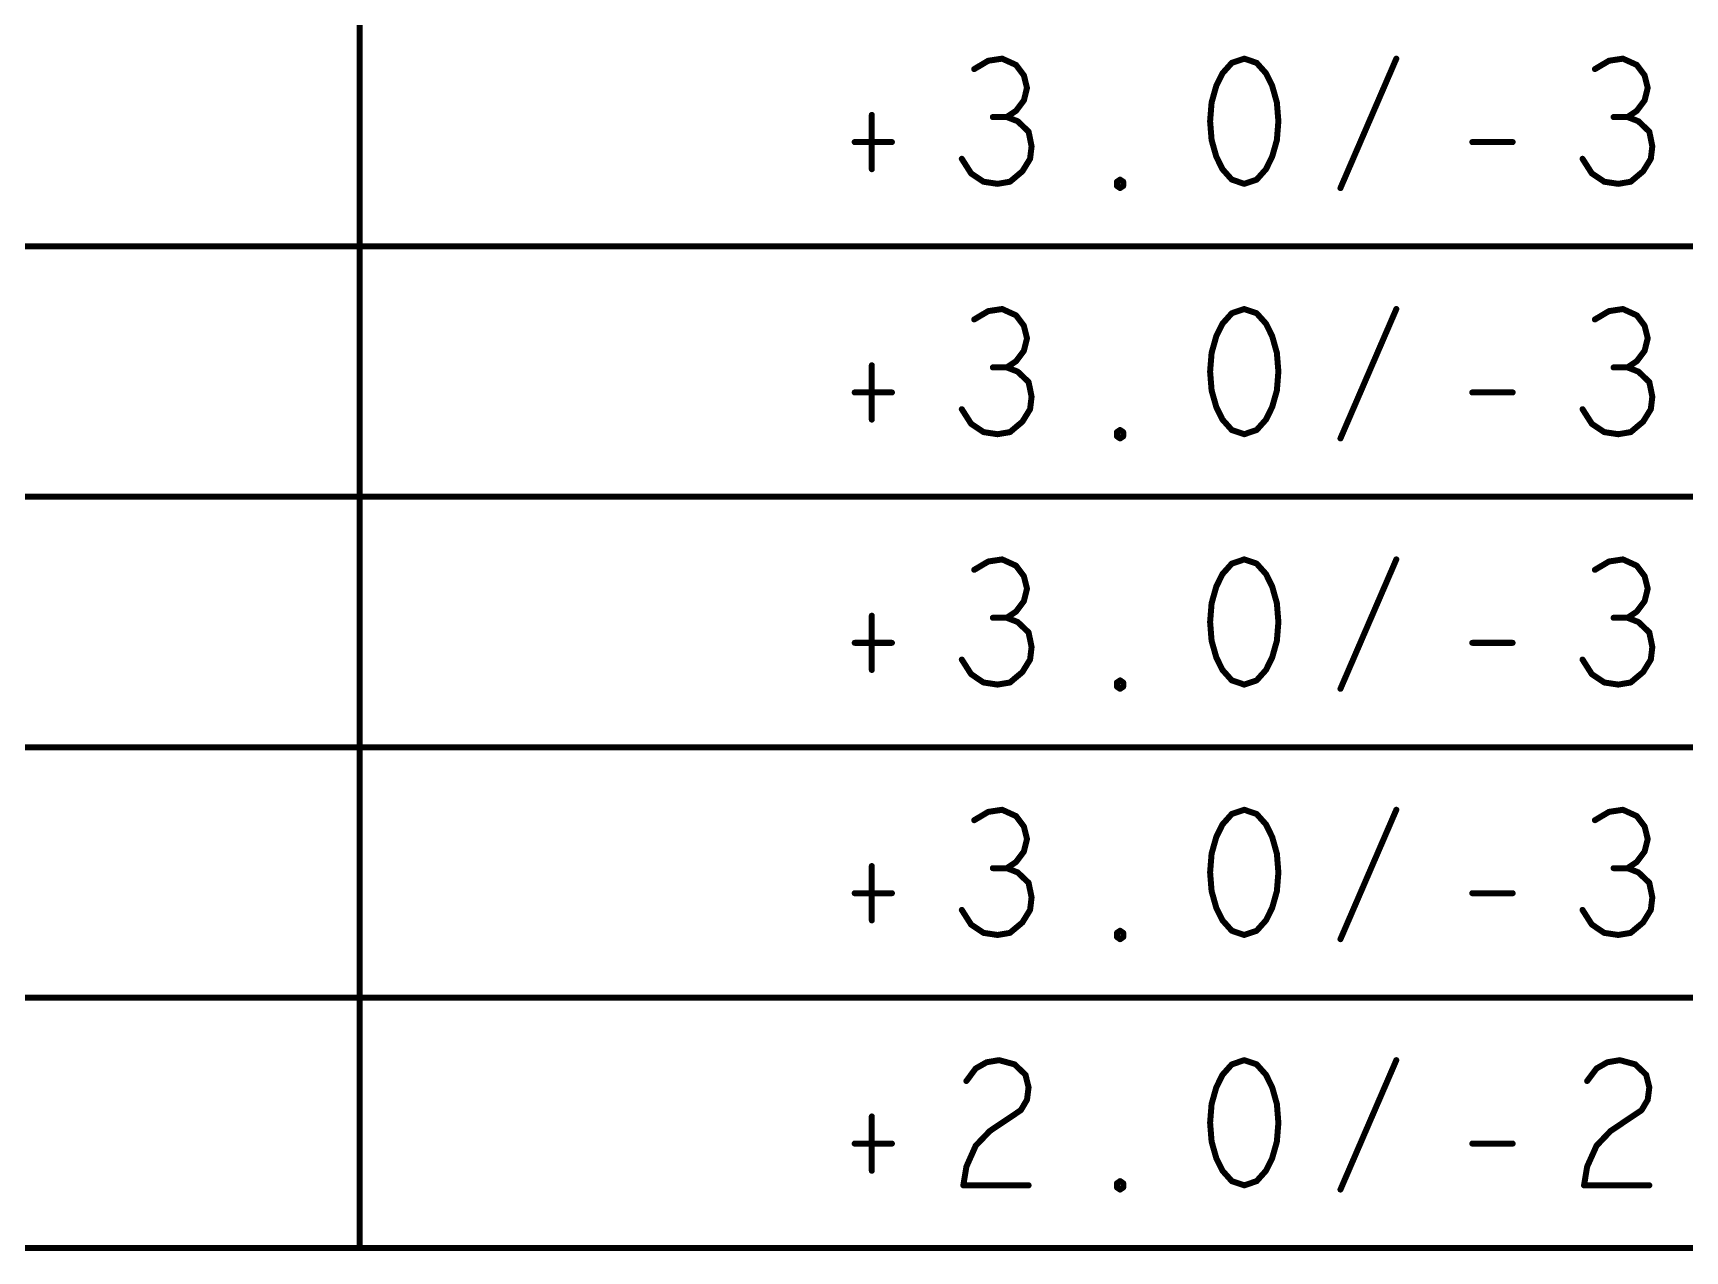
# Model space of a CAD drawing. Extents: x -18 to 16.1, y -6.6 to 15.5.
# Drawn here: x 10.277 to 11.927, y 3.317 to 4.533 of the extents above; entities that cross this region are included whole.
import ezdxf

# ---------------------------------------------------------------- set-up
doc = ezdxf.new("R2010")
doc.units = 0
doc.layers.get('0').update_dxf_attribs({"linetype": 'CONTINUOUS'})
doc.layers.add('FAB', color=13, linetype='CONTINUOUS')

# ---------------------------------------------------------------- blocks, each defined once
blk = doc.blocks.new('ROUND_1')
at = {"const_width": 0.003}
blk.add_lwpolyline([(-0.0015, 0, 1), (0.0015, 0, 1)], format="xyb", close=True, dxfattribs=at)

msp = doc.modelspace()

# ---------------------------------------------------------------- linework, layer by layer
at = {"layer": 'FAB', "const_width": 0.006}
for points in [[(10.603, 5.07), (10.603, 3.32)], [(11.2308, 4.5054), (11.2168, 4.4971)], [(11.2447, 4.5075), (11.2308, 4.5054)], [(11.2586, 4.5012), (11.2447, 4.5075)], [(11.4741, 4.5033), (11.4648, 4.4929)], [(11.4865, 4.5075), (11.4741, 4.5033)], [(11.4989, 4.5033), (11.4865, 4.5075)], [(11.5082, 4.4929), (11.4989, 4.5033)], [(11.5826, 4.3783), (11.6384, 4.5075)], [(11.8508, 4.5054), (11.8368, 4.4971)], [(11.8647, 4.5075), (11.8508, 4.5054)], [(11.8786, 4.5012), (11.8647, 4.5075)], [(11.2664, 4.4908), (11.2586, 4.5012)], [(11.2695, 4.4783), (11.2664, 4.4908)], [(11.4648, 4.4929), (11.4586, 4.4804)], [(11.5144, 4.4804), (11.5082, 4.4929)], [(11.8864, 4.4908), (11.8786, 4.5012)], [(11.8895, 4.4783), (11.8864, 4.4908)], [(11.2664, 4.4658), (11.2695, 4.4783)], [(11.4586, 4.4804), (11.4539, 4.4637)], [(11.5191, 4.4637), (11.5144, 4.4804)], [(11.8864, 4.4658), (11.8895, 4.4783)], [(11.2493, 4.4492), (11.2586, 4.4554)], [(11.2586, 4.4554), (11.2664, 4.4658)], [(11.4539, 4.4637), (11.4524, 4.445)], [(11.5206, 4.445), (11.5191, 4.4637)], [(11.8693, 4.4492), (11.8786, 4.4554)], [(11.8786, 4.4554), (11.8864, 4.4658)], [(11.1145, 4.4513), (11.1145, 4.3971)], [(11.2493, 4.4492), (11.2354, 4.4492)], [(11.2602, 4.445), (11.2493, 4.4492)], [(11.2711, 4.4346), (11.2602, 4.445)], [(11.4524, 4.445), (11.4539, 4.4262)], [(11.5191, 4.4262), (11.5206, 4.445)], [(11.8693, 4.4492), (11.8554, 4.4492)], [(11.8802, 4.445), (11.8693, 4.4492)], [(11.8911, 4.4346), (11.8802, 4.445)], [(11.0974, 4.4242), (11.1346, 4.4242)], [(11.2741, 4.42), (11.2711, 4.4346)], [(11.2726, 4.4075), (11.2741, 4.42)], [(11.4539, 4.4262), (11.4586, 4.4096)], [(11.5144, 4.4096), (11.5191, 4.4262)], [(11.7143, 4.4242), (11.7546, 4.4242)], [(11.8941, 4.42), (11.8911, 4.4346)], [(11.8926, 4.4075), (11.8941, 4.42)], [(11.2044, 4.4075), (11.2137, 4.3929)], [(11.2649, 4.395), (11.2726, 4.4075)], [(11.4586, 4.4096), (11.4648, 4.3971)], [(11.5082, 4.3971), (11.5144, 4.4096)], [(11.8244, 4.4075), (11.8337, 4.3929)], [(11.8849, 4.395), (11.8926, 4.4075)], [(11.2137, 4.3929), (11.2261, 4.3846)], [(11.2525, 4.3846), (11.2649, 4.395)], [(11.3594, 4.3846), (11.3625, 4.3867)], [(11.3625, 4.3867), (11.3656, 4.3846)], [(11.4648, 4.3971), (11.4741, 4.3867)], [(11.4741, 4.3867), (11.4865, 4.3825)], [(11.4865, 4.3825), (11.4989, 4.3867)], [(11.4989, 4.3867), (11.5082, 4.3971)], [(11.8337, 4.3929), (11.8461, 4.3846)], [(11.8725, 4.3846), (11.8849, 4.395)], [(11.2261, 4.3846), (11.2401, 4.3825)], [(11.2401, 4.3825), (11.2525, 4.3846)], [(11.3594, 4.3804), (11.3594, 4.3846)], [(11.3625, 4.3783), (11.3594, 4.3804)], [(11.3656, 4.3804), (11.3625, 4.3783)], [(11.3656, 4.3846), (11.3656, 4.3804)], [(11.8461, 4.3846), (11.8601, 4.3825)], [(11.8601, 4.3825), (11.8725, 4.3846)], [(7.689, 4.32), (14.664, 4.32)], [(11.2308, 4.2554), (11.2168, 4.2471)], [(11.2447, 4.2575), (11.2308, 4.2554)], [(11.2586, 4.2512), (11.2447, 4.2575)], [(11.4865, 4.2575), (11.4741, 4.2533)], [(11.4989, 4.2533), (11.4865, 4.2575)], [(11.5826, 4.1283), (11.6384, 4.2575)], [(11.8508, 4.2554), (11.8368, 4.2471)], [(11.8647, 4.2575), (11.8508, 4.2554)], [(11.8786, 4.2512), (11.8647, 4.2575)], [(11.2664, 4.2408), (11.2586, 4.2512)], [(11.2695, 4.2283), (11.2664, 4.2408)], [(11.4648, 4.2429), (11.4586, 4.2304)], [(11.4741, 4.2533), (11.4648, 4.2429)], [(11.5082, 4.2429), (11.4989, 4.2533)], [(11.5144, 4.2304), (11.5082, 4.2429)], [(11.8864, 4.2408), (11.8786, 4.2512)], [(11.8895, 4.2283), (11.8864, 4.2408)], [(11.2664, 4.2158), (11.2695, 4.2283)], [(11.4586, 4.2304), (11.4539, 4.2137)], [(11.5191, 4.2137), (11.5144, 4.2304)], [(11.8864, 4.2158), (11.8895, 4.2283)], [(11.2493, 4.1992), (11.2586, 4.2054)], [(11.2586, 4.2054), (11.2664, 4.2158)], [(11.4539, 4.2137), (11.4524, 4.195)], [(11.5206, 4.195), (11.5191, 4.2137)], [(11.8693, 4.1992), (11.8786, 4.2054)], [(11.8786, 4.2054), (11.8864, 4.2158)], [(11.1145, 4.2013), (11.1145, 4.1471)], [(11.2493, 4.1992), (11.2354, 4.1992)], [(11.2602, 4.195), (11.2493, 4.1992)], [(11.2711, 4.1846), (11.2602, 4.195)], [(11.4524, 4.195), (11.4539, 4.1762)], [(11.5191, 4.1762), (11.5206, 4.195)], [(11.8693, 4.1992), (11.8554, 4.1992)], [(11.8802, 4.195), (11.8693, 4.1992)], [(11.8911, 4.1846), (11.8802, 4.195)], [(11.0974, 4.1742), (11.1346, 4.1742)], [(11.2741, 4.17), (11.2711, 4.1846)], [(11.4539, 4.1762), (11.4586, 4.1596)], [(11.5144, 4.1596), (11.5191, 4.1762)], [(11.7143, 4.1742), (11.7546, 4.1742)], [(11.8941, 4.17), (11.8911, 4.1846)], [(11.2044, 4.1575), (11.2137, 4.1429)], [(11.2649, 4.145), (11.2726, 4.1575)], [(11.2726, 4.1575), (11.2741, 4.17)], [(11.4586, 4.1596), (11.4648, 4.1471)], [(11.5082, 4.1471), (11.5144, 4.1596)], [(11.8244, 4.1575), (11.8337, 4.1429)], [(11.8849, 4.145), (11.8926, 4.1575)], [(11.8926, 4.1575), (11.8941, 4.17)], [(11.2137, 4.1429), (11.2261, 4.1346)], [(11.2525, 4.1346), (11.2649, 4.145)], [(11.4648, 4.1471), (11.4741, 4.1367)], [(11.4989, 4.1367), (11.5082, 4.1471)], [(11.8337, 4.1429), (11.8461, 4.1346)], [(11.8725, 4.1346), (11.8849, 4.145)], [(11.2261, 4.1346), (11.2401, 4.1325)], [(11.2401, 4.1325), (11.2525, 4.1346)], [(11.3594, 4.1346), (11.3625, 4.1367)], [(11.3594, 4.1304), (11.3594, 4.1346)], [(11.3625, 4.1283), (11.3594, 4.1304)], [(11.3625, 4.1367), (11.3656, 4.1346)], [(11.3656, 4.1304), (11.3625, 4.1283)], [(11.3656, 4.1346), (11.3656, 4.1304)], [(11.4741, 4.1367), (11.4865, 4.1325)], [(11.4865, 4.1325), (11.4989, 4.1367)], [(11.8461, 4.1346), (11.8601, 4.1325)], [(11.8601, 4.1325), (11.8725, 4.1346)], [(7.689, 4.07), (14.664, 4.07)], [(11.2447, 4.0075), (11.2308, 4.0054)], [(11.2586, 4.0012), (11.2447, 4.0075)], [(11.4865, 4.0075), (11.4741, 4.0033)], [(11.4989, 4.0033), (11.4865, 4.0075)], [(11.5826, 3.8783), (11.6384, 4.0075)], [(11.8647, 4.0075), (11.8508, 4.0054)], [(11.8786, 4.0012), (11.8647, 4.0075)], [(11.2308, 4.0054), (11.2168, 3.9971)], [(11.2664, 3.9908), (11.2586, 4.0012)], [(11.2695, 3.9783), (11.2664, 3.9908)], [(11.4648, 3.9929), (11.4586, 3.9804)], [(11.4741, 4.0033), (11.4648, 3.9929)], [(11.5082, 3.9929), (11.4989, 4.0033)], [(11.5144, 3.9804), (11.5082, 3.9929)], [(11.8508, 4.0054), (11.8368, 3.9971)], [(11.8864, 3.9908), (11.8786, 4.0012)], [(11.8895, 3.9783), (11.8864, 3.9908)], [(11.2664, 3.9658), (11.2695, 3.9783)], [(11.4586, 3.9804), (11.4539, 3.9637)], [(11.5191, 3.9637), (11.5144, 3.9804)], [(11.8864, 3.9658), (11.8895, 3.9783)], [(11.2586, 3.9554), (11.2664, 3.9658)], [(11.4539, 3.9637), (11.4524, 3.945)], [(11.5206, 3.945), (11.5191, 3.9637)], [(11.8786, 3.9554), (11.8864, 3.9658)], [(11.1145, 3.9513), (11.1145, 3.8971)], [(11.2493, 3.9492), (11.2354, 3.9492)], [(11.2493, 3.9492), (11.2586, 3.9554)], [(11.2602, 3.945), (11.2493, 3.9492)], [(11.2711, 3.9346), (11.2602, 3.945)], [(11.4524, 3.945), (11.4539, 3.9262)], [(11.5191, 3.9262), (11.5206, 3.945)], [(11.8693, 3.9492), (11.8554, 3.9492)], [(11.8693, 3.9492), (11.8786, 3.9554)], [(11.8802, 3.945), (11.8693, 3.9492)], [(11.8911, 3.9346), (11.8802, 3.945)], [(11.0974, 3.9242), (11.1346, 3.9242)], [(11.2741, 3.92), (11.2711, 3.9346)], [(11.4539, 3.9262), (11.4586, 3.9096)], [(11.5144, 3.9096), (11.5191, 3.9262)], [(11.7143, 3.9242), (11.7546, 3.9242)], [(11.8941, 3.92), (11.8911, 3.9346)], [(11.2044, 3.9075), (11.2137, 3.8929)], [(11.2649, 3.895), (11.2726, 3.9075)], [(11.2726, 3.9075), (11.2741, 3.92)], [(11.4586, 3.9096), (11.4648, 3.8971)], [(11.5082, 3.8971), (11.5144, 3.9096)], [(11.8244, 3.9075), (11.8337, 3.8929)], [(11.8849, 3.895), (11.8926, 3.9075)], [(11.8926, 3.9075), (11.8941, 3.92)], [(11.2137, 3.8929), (11.2261, 3.8846)], [(11.2525, 3.8846), (11.2649, 3.895)], [(11.4648, 3.8971), (11.4741, 3.8867)], [(11.4989, 3.8867), (11.5082, 3.8971)], [(11.8337, 3.8929), (11.8461, 3.8846)], [(11.8725, 3.8846), (11.8849, 3.895)], [(11.2261, 3.8846), (11.2401, 3.8825)], [(11.2401, 3.8825), (11.2525, 3.8846)], [(11.3594, 3.8846), (11.3625, 3.8867)], [(11.3594, 3.8804), (11.3594, 3.8846)], [(11.3625, 3.8783), (11.3594, 3.8804)], [(11.3625, 3.8867), (11.3656, 3.8846)], [(11.3656, 3.8804), (11.3625, 3.8783)], [(11.3656, 3.8846), (11.3656, 3.8804)], [(11.4741, 3.8867), (11.4865, 3.8825)], [(11.4865, 3.8825), (11.4989, 3.8867)], [(11.8461, 3.8846), (11.8601, 3.8825)], [(11.8601, 3.8825), (11.8725, 3.8846)], [(7.689, 3.82), (14.664, 3.82)], [(11.2308, 3.7554), (11.2168, 3.7471)], [(11.2447, 3.7575), (11.2308, 3.7554)], [(11.2586, 3.7512), (11.2447, 3.7575)], [(11.2664, 3.7408), (11.2586, 3.7512)], [(11.4648, 3.7429), (11.4586, 3.7304)], [(11.4741, 3.7533), (11.4648, 3.7429)], [(11.4865, 3.7575), (11.4741, 3.7533)], [(11.4989, 3.7533), (11.4865, 3.7575)], [(11.5082, 3.7429), (11.4989, 3.7533)], [(11.5144, 3.7304), (11.5082, 3.7429)], [(11.5826, 3.6283), (11.6384, 3.7575)], [(11.8508, 3.7554), (11.8368, 3.7471)], [(11.8647, 3.7575), (11.8508, 3.7554)], [(11.8786, 3.7512), (11.8647, 3.7575)], [(11.8864, 3.7408), (11.8786, 3.7512)], [(11.2695, 3.7283), (11.2664, 3.7408)], [(11.2664, 3.7158), (11.2695, 3.7283)], [(11.4586, 3.7304), (11.4539, 3.7137)], [(11.5191, 3.7137), (11.5144, 3.7304)], [(11.8895, 3.7283), (11.8864, 3.7408)], [(11.8864, 3.7158), (11.8895, 3.7283)], [(11.2586, 3.7054), (11.2664, 3.7158)], [(11.4539, 3.7137), (11.4524, 3.695)], [(11.5206, 3.695), (11.5191, 3.7137)], [(11.8786, 3.7054), (11.8864, 3.7158)], [(11.1145, 3.7013), (11.1145, 3.6471)], [(11.2493, 3.6992), (11.2354, 3.6992)], [(11.2493, 3.6992), (11.2586, 3.7054)], [(11.2602, 3.695), (11.2493, 3.6992)], [(11.2711, 3.6846), (11.2602, 3.695)], [(11.4524, 3.695), (11.4539, 3.6762)], [(11.5191, 3.6762), (11.5206, 3.695)], [(11.8693, 3.6992), (11.8554, 3.6992)], [(11.8693, 3.6992), (11.8786, 3.7054)], [(11.8802, 3.695), (11.8693, 3.6992)], [(11.8911, 3.6846), (11.8802, 3.695)], [(11.2741, 3.67), (11.2711, 3.6846)], [(11.8941, 3.67), (11.8911, 3.6846)], [(11.0974, 3.6742), (11.1346, 3.6742)], [(11.2726, 3.6575), (11.2741, 3.67)], [(11.4539, 3.6762), (11.4586, 3.6596)], [(11.5144, 3.6596), (11.5191, 3.6762)], [(11.7143, 3.6742), (11.7546, 3.6742)], [(11.8926, 3.6575), (11.8941, 3.67)], [(11.2044, 3.6575), (11.2137, 3.6429)], [(11.2525, 3.6346), (11.2649, 3.645)], [(11.2649, 3.645), (11.2726, 3.6575)], [(11.4586, 3.6596), (11.4648, 3.6471)], [(11.4648, 3.6471), (11.4741, 3.6367)], [(11.4989, 3.6367), (11.5082, 3.6471)], [(11.5082, 3.6471), (11.5144, 3.6596)], [(11.8244, 3.6575), (11.8337, 3.6429)], [(11.8725, 3.6346), (11.8849, 3.645)], [(11.8849, 3.645), (11.8926, 3.6575)], [(11.2137, 3.6429), (11.2261, 3.6346)], [(11.2261, 3.6346), (11.2401, 3.6325)], [(11.2401, 3.6325), (11.2525, 3.6346)], [(11.3594, 3.6346), (11.3625, 3.6367)], [(11.3594, 3.6304), (11.3594, 3.6346)], [(11.3625, 3.6283), (11.3594, 3.6304)], [(11.3625, 3.6367), (11.3656, 3.6346)], [(11.3656, 3.6304), (11.3625, 3.6283)], [(11.3656, 3.6346), (11.3656, 3.6304)], [(11.4741, 3.6367), (11.4865, 3.6325)], [(11.4865, 3.6325), (11.4989, 3.6367)], [(11.8337, 3.6429), (11.8461, 3.6346)], [(11.8461, 3.6346), (11.8601, 3.6325)], [(11.8601, 3.6325), (11.8725, 3.6346)], [(7.689, 3.57), (14.664, 3.57)], [(11.209, 3.4867), (11.2183, 3.4992)], [(11.2183, 3.4992), (11.2292, 3.5054)], [(11.2292, 3.5054), (11.2416, 3.5075)], [(11.2416, 3.5075), (11.2571, 3.5033)], [(11.2571, 3.5033), (11.268, 3.4929)], [(11.4741, 3.5033), (11.4648, 3.4929)], [(11.4865, 3.5075), (11.4741, 3.5033)], [(11.4989, 3.5033), (11.4865, 3.5075)], [(11.5082, 3.4929), (11.4989, 3.5033)], [(11.5826, 3.3783), (11.6384, 3.5075)], [(11.829, 3.4867), (11.8384, 3.4992)], [(11.8384, 3.4992), (11.8492, 3.5054)], [(11.8492, 3.5054), (11.8616, 3.5075)], [(11.8616, 3.5075), (11.8771, 3.5033)], [(11.8771, 3.5033), (11.888, 3.4929)], [(11.268, 3.4929), (11.2711, 3.4804)], [(11.2711, 3.4804), (11.2695, 3.4679)], [(11.4586, 3.4804), (11.4539, 3.4637)], [(11.4648, 3.4929), (11.4586, 3.4804)], [(11.5144, 3.4804), (11.5082, 3.4929)], [(11.5191, 3.4637), (11.5144, 3.4804)], [(11.888, 3.4929), (11.8911, 3.4804)], [(11.8911, 3.4804), (11.8895, 3.4679)], [(11.2695, 3.4679), (11.2633, 3.4575)], [(11.4539, 3.4637), (11.4524, 3.445)], [(11.5206, 3.445), (11.5191, 3.4637)], [(11.8895, 3.4679), (11.8833, 3.4575)], [(11.1145, 3.4513), (11.1145, 3.3971)], [(11.2633, 3.4575), (11.2323, 3.4367)], [(11.8833, 3.4575), (11.8523, 3.4367)], [(11.2323, 3.4367), (11.2183, 3.4221)], [(11.4524, 3.445), (11.4539, 3.4262)], [(11.5191, 3.4262), (11.5206, 3.445)], [(11.8523, 3.4367), (11.8384, 3.4221)], [(11.0974, 3.4242), (11.1346, 3.4242)], [(11.2183, 3.4221), (11.209, 3.4012)], [(11.4539, 3.4262), (11.4586, 3.4096)], [(11.5144, 3.4096), (11.5191, 3.4262)], [(11.7143, 3.4242), (11.7546, 3.4242)], [(11.8384, 3.4221), (11.829, 3.4012)], [(11.209, 3.4012), (11.2059, 3.3825)], [(11.4586, 3.4096), (11.4648, 3.3971)], [(11.4648, 3.3971), (11.4741, 3.3867)], [(11.4989, 3.3867), (11.5082, 3.3971)], [(11.5082, 3.3971), (11.5144, 3.4096)], [(11.829, 3.4012), (11.8259, 3.3825)], [(11.2059, 3.3825), (11.2711, 3.3825)], [(11.3594, 3.3846), (11.3625, 3.3867)], [(11.3594, 3.3804), (11.3594, 3.3846)], [(11.3625, 3.3783), (11.3594, 3.3804)], [(11.3625, 3.3867), (11.3656, 3.3846)], [(11.3656, 3.3804), (11.3625, 3.3783)], [(11.3656, 3.3846), (11.3656, 3.3804)], [(11.4741, 3.3867), (11.4865, 3.3825)], [(11.4865, 3.3825), (11.4989, 3.3867)], [(11.8259, 3.3825), (11.8911, 3.3825)], [(14.664, 3.32), (7.689, 3.32)]]:
    msp.add_lwpolyline(points, dxfattribs=at)

# ---------------------------------------------------------------- block references
at = {"layer": 'FAB'}
for p in [(11.2308, 4.5054), (11.2308, 4.5054), (11.2447, 4.5075), (11.2447, 4.5075), (11.4741, 4.5033), (11.4741, 4.5033), (11.4865, 4.5075), (11.4865, 4.5075), (11.4989, 4.5033), (11.4989, 4.5033), (11.6384, 4.5075), (11.8508, 4.5054), (11.8508, 4.5054), (11.8647, 4.5075), (11.8647, 4.5075), (11.2168, 4.4971), (11.2586, 4.5012), (11.2586, 4.5012), (11.2664, 4.4908), (11.2664, 4.4908), (11.4648, 4.4929), (11.4648, 4.4929), (11.5082, 4.4929), (11.5082, 4.4929), (11.8368, 4.4971), (11.8786, 4.5012), (11.8786, 4.5012), (11.8864, 4.4908), (11.8864, 4.4908), (11.2695, 4.4783), (11.2695, 4.4783), (11.4586, 4.4804), (11.4586, 4.4804), (11.5144, 4.4804), (11.5144, 4.4804), (11.8895, 4.4783), (11.8895, 4.4783), (11.2586, 4.4554), (11.2586, 4.4554), (11.2664, 4.4658), (11.2664, 4.4658), (11.4539, 4.4637), (11.4539, 4.4637), (11.5191, 4.4637), (11.5191, 4.4637), (11.8786, 4.4554), (11.8786, 4.4554), (11.8864, 4.4658), (11.8864, 4.4658), (11.1145, 4.4513), (11.2354, 4.4492), (11.2493, 4.4492), (11.2493, 4.4492), (11.2493, 4.4492), (11.2602, 4.445), (11.2602, 4.445), (11.4524, 4.445), (11.4524, 4.445), (11.5206, 4.445), (11.5206, 4.445), (11.8554, 4.4492), (11.8693, 4.4492), (11.8693, 4.4492), (11.8693, 4.4492), (11.8802, 4.445), (11.8802, 4.445), (11.0974, 4.4242), (11.1346, 4.4242), (11.2711, 4.4346), (11.2711, 4.4346), (11.2741, 4.42), (11.2741, 4.42), (11.4539, 4.4262), (11.4539, 4.4262), (11.5191, 4.4262), (11.5191, 4.4262), (11.7143, 4.4242), (11.7546, 4.4242), (11.8911, 4.4346), (11.8911, 4.4346), (11.8941, 4.42), (11.8941, 4.42), (11.2044, 4.4075), (11.2726, 4.4075), (11.2726, 4.4075), (11.4586, 4.4096), (11.4586, 4.4096), (11.5144, 4.4096), (11.5144, 4.4096), (11.8244, 4.4075), (11.8926, 4.4075), (11.8926, 4.4075), (11.1145, 4.3971), (11.2137, 4.3929), (11.2137, 4.3929), (11.2649, 4.395), (11.2649, 4.395), (11.3625, 4.3867), (11.3625, 4.3867), (11.4648, 4.3971), (11.4648, 4.3971), (11.4741, 4.3867), (11.4741, 4.3867), (11.4989, 4.3867), (11.4989, 4.3867), (11.5082, 4.3971), (11.5082, 4.3971), (11.8337, 4.3929), (11.8337, 4.3929), (11.8849, 4.395), (11.8849, 4.395), (11.2261, 4.3846), (11.2261, 4.3846), (11.2401, 4.3825), (11.2401, 4.3825), (11.2525, 4.3846), (11.2525, 4.3846), (11.3594, 4.3846), (11.3594, 4.3846), (11.3594, 4.3804), (11.3594, 4.3804), (11.3625, 4.3783), (11.3625, 4.3783), (11.3656, 4.3846), (11.3656, 4.3846), (11.3656, 4.3804), (11.3656, 4.3804), (11.4865, 4.3825), (11.4865, 4.3825), (11.5826, 4.3783), (11.8461, 4.3846), (11.8461, 4.3846), (11.8601, 4.3825), (11.8601, 4.3825), (11.8725, 4.3846), (11.8725, 4.3846), (11.2308, 4.2554), (11.2308, 4.2554), (11.2447, 4.2575), (11.2447, 4.2575), (11.4865, 4.2575), (11.4865, 4.2575), (11.6384, 4.2575), (11.8508, 4.2554), (11.8508, 4.2554), (11.8647, 4.2575), (11.8647, 4.2575), (11.2168, 4.2471), (11.2586, 4.2512), (11.2586, 4.2512), (11.2664, 4.2408), (11.2664, 4.2408), (11.4648, 4.2429), (11.4648, 4.2429), (11.4741, 4.2533), (11.4741, 4.2533), (11.4989, 4.2533), (11.4989, 4.2533), (11.5082, 4.2429), (11.5082, 4.2429), (11.8368, 4.2471), (11.8786, 4.2512), (11.8786, 4.2512), (11.8864, 4.2408), (11.8864, 4.2408), (11.2695, 4.2283), (11.2695, 4.2283), (11.4586, 4.2304), (11.4586, 4.2304), (11.5144, 4.2304), (11.5144, 4.2304), (11.8895, 4.2283), (11.8895, 4.2283), (11.2586, 4.2054), (11.2586, 4.2054), (11.2664, 4.2158), (11.2664, 4.2158), (11.4539, 4.2137), (11.4539, 4.2137), (11.5191, 4.2137), (11.5191, 4.2137), (11.8786, 4.2054), (11.8786, 4.2054), (11.8864, 4.2158), (11.8864, 4.2158), (11.1145, 4.2013), (11.2354, 4.1992), (11.2493, 4.1992), (11.2493, 4.1992), (11.2493, 4.1992), (11.2602, 4.195), (11.2602, 4.195), (11.4524, 4.195), (11.4524, 4.195), (11.5206, 4.195), (11.5206, 4.195), (11.8554, 4.1992), (11.8693, 4.1992), (11.8693, 4.1992), (11.8693, 4.1992), (11.8802, 4.195), (11.8802, 4.195), (11.0974, 4.1742), (11.1346, 4.1742), (11.2711, 4.1846), (11.2711, 4.1846), (11.4539, 4.1762), (11.4539, 4.1762), (11.5191, 4.1762), (11.5191, 4.1762), (11.7143, 4.1742), (11.7546, 4.1742), (11.8911, 4.1846), (11.8911, 4.1846), (11.2044, 4.1575), (11.2726, 4.1575), (11.2726, 4.1575), (11.2741, 4.17), (11.2741, 4.17), (11.4586, 4.1596), (11.4586, 4.1596), (11.5144, 4.1596), (11.5144, 4.1596), (11.8244, 4.1575), (11.8926, 4.1575), (11.8926, 4.1575), (11.8941, 4.17), (11.8941, 4.17), (11.1145, 4.1471), (11.2137, 4.1429), (11.2137, 4.1429), (11.2649, 4.145), (11.2649, 4.145), (11.4648, 4.1471), (11.4648, 4.1471), (11.5082, 4.1471), (11.5082, 4.1471), (11.8337, 4.1429), (11.8337, 4.1429), (11.8849, 4.145), (11.8849, 4.145), (11.2261, 4.1346), (11.2261, 4.1346), (11.2401, 4.1325), (11.2401, 4.1325), (11.2525, 4.1346), (11.2525, 4.1346), (11.3594, 4.1346), (11.3594, 4.1346), (11.3594, 4.1304), (11.3594, 4.1304), (11.3625, 4.1367), (11.3625, 4.1367), (11.3625, 4.1283), (11.3625, 4.1283), (11.3656, 4.1346), (11.3656, 4.1346), (11.3656, 4.1304), (11.3656, 4.1304), (11.4741, 4.1367), (11.4741, 4.1367), (11.4865, 4.1325), (11.4865, 4.1325), (11.4989, 4.1367), (11.4989, 4.1367), (11.5826, 4.1283), (11.8461, 4.1346), (11.8461, 4.1346), (11.8601, 4.1325), (11.8601, 4.1325), (11.8725, 4.1346), (11.8725, 4.1346), (11.2447, 4.0075), (11.2447, 4.0075), (11.4865, 4.0075), (11.4865, 4.0075), (11.6384, 4.0075), (11.8647, 4.0075), (11.8647, 4.0075), (11.2168, 3.9971), (11.2308, 4.0054), (11.2308, 4.0054), (11.2586, 4.0012), (11.2586, 4.0012), (11.2664, 3.9908), (11.2664, 3.9908), (11.4648, 3.9929), (11.4648, 3.9929), (11.4741, 4.0033), (11.4741, 4.0033), (11.4989, 4.0033), (11.4989, 4.0033), (11.5082, 3.9929), (11.5082, 3.9929), (11.8368, 3.9971), (11.8508, 4.0054), (11.8508, 4.0054), (11.8786, 4.0012), (11.8786, 4.0012), (11.8864, 3.9908), (11.8864, 3.9908), (11.2695, 3.9783), (11.2695, 3.9783), (11.4586, 3.9804), (11.4586, 3.9804), (11.5144, 3.9804), (11.5144, 3.9804), (11.8895, 3.9783), (11.8895, 3.9783), (11.2664, 3.9658), (11.2664, 3.9658), (11.4539, 3.9637), (11.4539, 3.9637), (11.5191, 3.9637), (11.5191, 3.9637), (11.8864, 3.9658), (11.8864, 3.9658), (11.1145, 3.9513), (11.2354, 3.9492), (11.2493, 3.9492), (11.2493, 3.9492), (11.2493, 3.9492), (11.2586, 3.9554), (11.2586, 3.9554), (11.2602, 3.945), (11.2602, 3.945), (11.4524, 3.945), (11.4524, 3.945), (11.5206, 3.945), (11.5206, 3.945), (11.8554, 3.9492), (11.8693, 3.9492), (11.8693, 3.9492), (11.8693, 3.9492), (11.8786, 3.9554), (11.8786, 3.9554), (11.8802, 3.945), (11.8802, 3.945), (11.0974, 3.9242), (11.1346, 3.9242), (11.2711, 3.9346), (11.2711, 3.9346), (11.4539, 3.9262), (11.4539, 3.9262), (11.5191, 3.9262), (11.5191, 3.9262), (11.7143, 3.9242), (11.7546, 3.9242), (11.8911, 3.9346), (11.8911, 3.9346), (11.2044, 3.9075), (11.2726, 3.9075), (11.2726, 3.9075), (11.2741, 3.92), (11.2741, 3.92), (11.4586, 3.9096), (11.4586, 3.9096), (11.5144, 3.9096), (11.5144, 3.9096), (11.8244, 3.9075), (11.8926, 3.9075), (11.8926, 3.9075), (11.8941, 3.92), (11.8941, 3.92), (11.1145, 3.8971), (11.2137, 3.8929), (11.2137, 3.8929), (11.2649, 3.895), (11.2649, 3.895), (11.4648, 3.8971), (11.4648, 3.8971), (11.5082, 3.8971), (11.5082, 3.8971), (11.8337, 3.8929), (11.8337, 3.8929), (11.8849, 3.895), (11.8849, 3.895), (11.2261, 3.8846), (11.2261, 3.8846), (11.2401, 3.8825), (11.2401, 3.8825), (11.2525, 3.8846), (11.2525, 3.8846), (11.3594, 3.8846), (11.3594, 3.8846), (11.3594, 3.8804), (11.3594, 3.8804), (11.3625, 3.8867), (11.3625, 3.8867), (11.3625, 3.8783), (11.3625, 3.8783), (11.3656, 3.8846), (11.3656, 3.8846), (11.3656, 3.8804), (11.3656, 3.8804), (11.4741, 3.8867), (11.4741, 3.8867), (11.4865, 3.8825), (11.4865, 3.8825), (11.4989, 3.8867), (11.4989, 3.8867), (11.5826, 3.8783), (11.8461, 3.8846), (11.8461, 3.8846), (11.8601, 3.8825), (11.8601, 3.8825), (11.8725, 3.8846), (11.8725, 3.8846), (11.2168, 3.7471), (11.2308, 3.7554), (11.2308, 3.7554), (11.2447, 3.7575), (11.2447, 3.7575), (11.2586, 3.7512), (11.2586, 3.7512), (11.4648, 3.7429), (11.4648, 3.7429), (11.4741, 3.7533), (11.4741, 3.7533), (11.4865, 3.7575), (11.4865, 3.7575), (11.4989, 3.7533), (11.4989, 3.7533), (11.5082, 3.7429), (11.5082, 3.7429), (11.6384, 3.7575), (11.8368, 3.7471), (11.8508, 3.7554), (11.8508, 3.7554), (11.8647, 3.7575), (11.8647, 3.7575), (11.8786, 3.7512), (11.8786, 3.7512), (11.2664, 3.7408), (11.2664, 3.7408), (11.2695, 3.7283), (11.2695, 3.7283), (11.4586, 3.7304), (11.4586, 3.7304), (11.5144, 3.7304), (11.5144, 3.7304), (11.8864, 3.7408), (11.8864, 3.7408), (11.8895, 3.7283), (11.8895, 3.7283), (11.2664, 3.7158), (11.2664, 3.7158), (11.4539, 3.7137), (11.4539, 3.7137), (11.5191, 3.7137), (11.5191, 3.7137), (11.8864, 3.7158), (11.8864, 3.7158), (11.1145, 3.7013), (11.2354, 3.6992), (11.2493, 3.6992), (11.2493, 3.6992), (11.2493, 3.6992), (11.2586, 3.7054), (11.2586, 3.7054), (11.2602, 3.695), (11.2602, 3.695), (11.4524, 3.695), (11.4524, 3.695), (11.5206, 3.695), (11.5206, 3.695), (11.8554, 3.6992), (11.8693, 3.6992), (11.8693, 3.6992), (11.8693, 3.6992), (11.8786, 3.7054), (11.8786, 3.7054), (11.8802, 3.695), (11.8802, 3.695), (11.2711, 3.6846), (11.2711, 3.6846), (11.8911, 3.6846), (11.8911, 3.6846), (11.0974, 3.6742), (11.1346, 3.6742), (11.2741, 3.67), (11.2741, 3.67), (11.4539, 3.6762), (11.4539, 3.6762), (11.5191, 3.6762), (11.5191, 3.6762), (11.7143, 3.6742), (11.7546, 3.6742), (11.8941, 3.67), (11.8941, 3.67), (11.1145, 3.6471), (11.2044, 3.6575), (11.2649, 3.645), (11.2649, 3.645), (11.2726, 3.6575), (11.2726, 3.6575), (11.4586, 3.6596), (11.4586, 3.6596), (11.4648, 3.6471), (11.4648, 3.6471), (11.5082, 3.6471), (11.5082, 3.6471), (11.5144, 3.6596), (11.5144, 3.6596), (11.8244, 3.6575), (11.8849, 3.645), (11.8849, 3.645), (11.8926, 3.6575), (11.8926, 3.6575), (11.2137, 3.6429), (11.2137, 3.6429), (11.2261, 3.6346), (11.2261, 3.6346), (11.2401, 3.6325), (11.2401, 3.6325), (11.2525, 3.6346), (11.2525, 3.6346), (11.3594, 3.6346), (11.3594, 3.6346), (11.3594, 3.6304), (11.3594, 3.6304), (11.3625, 3.6367), (11.3625, 3.6367), (11.3625, 3.6283), (11.3625, 3.6283), (11.3656, 3.6346), (11.3656, 3.6346), (11.3656, 3.6304), (11.3656, 3.6304), (11.4741, 3.6367), (11.4741, 3.6367), (11.4865, 3.6325), (11.4865, 3.6325), (11.4989, 3.6367), (11.4989, 3.6367), (11.5826, 3.6283), (11.8337, 3.6429), (11.8337, 3.6429), (11.8461, 3.6346), (11.8461, 3.6346), (11.8601, 3.6325), (11.8601, 3.6325), (11.8725, 3.6346), (11.8725, 3.6346), (11.2183, 3.4992), (11.2183, 3.4992), (11.2292, 3.5054), (11.2292, 3.5054), (11.2416, 3.5075), (11.2416, 3.5075), (11.2571, 3.5033), (11.2571, 3.5033), (11.4741, 3.5033), (11.4741, 3.5033), (11.4865, 3.5075), (11.4865, 3.5075), (11.4989, 3.5033), (11.4989, 3.5033), (11.6384, 3.5075), (11.8384, 3.4992), (11.8384, 3.4992), (11.8492, 3.5054), (11.8492, 3.5054), (11.8616, 3.5075), (11.8616, 3.5075), (11.8771, 3.5033), (11.8771, 3.5033), (11.209, 3.4867), (11.268, 3.4929), (11.268, 3.4929), (11.2711, 3.4804), (11.2711, 3.4804), (11.4586, 3.4804), (11.4586, 3.4804), (11.4648, 3.4929), (11.4648, 3.4929), (11.5082, 3.4929), (11.5082, 3.4929), (11.5144, 3.4804), (11.5144, 3.4804), (11.829, 3.4867), (11.888, 3.4929), (11.888, 3.4929), (11.8911, 3.4804), (11.8911, 3.4804), (11.2695, 3.4679), (11.2695, 3.4679), (11.4539, 3.4637), (11.4539, 3.4637), (11.5191, 3.4637), (11.5191, 3.4637), (11.8895, 3.4679), (11.8895, 3.4679), (11.1145, 3.4513), (11.2633, 3.4575), (11.2633, 3.4575), (11.8833, 3.4575), (11.8833, 3.4575), (11.2323, 3.4367), (11.2323, 3.4367), (11.4524, 3.445), (11.4524, 3.445), (11.5206, 3.445), (11.5206, 3.445), (11.8523, 3.4367), (11.8523, 3.4367), (11.0974, 3.4242), (11.1346, 3.4242), (11.2183, 3.4221), (11.2183, 3.4221), (11.4539, 3.4262), (11.4539, 3.4262), (11.5191, 3.4262), (11.5191, 3.4262), (11.7143, 3.4242), (11.7546, 3.4242), (11.8384, 3.4221), (11.8384, 3.4221), (11.1145, 3.3971), (11.209, 3.4012), (11.209, 3.4012), (11.4586, 3.4096), (11.4586, 3.4096), (11.4648, 3.3971), (11.4648, 3.3971), (11.5082, 3.3971), (11.5082, 3.3971), (11.5144, 3.4096), (11.5144, 3.4096), (11.829, 3.4012), (11.829, 3.4012), (11.2059, 3.3825), (11.2059, 3.3825), (11.2711, 3.3825), (11.3594, 3.3846), (11.3594, 3.3846), (11.3594, 3.3804), (11.3594, 3.3804), (11.3625, 3.3867), (11.3625, 3.3867), (11.3656, 3.3846), (11.3656, 3.3846), (11.3656, 3.3804), (11.3656, 3.3804), (11.4741, 3.3867), (11.4741, 3.3867), (11.4865, 3.3825), (11.4865, 3.3825), (11.4989, 3.3867), (11.4989, 3.3867), (11.8259, 3.3825), (11.8259, 3.3825), (11.8911, 3.3825), (11.3625, 3.3783), (11.3625, 3.3783), (11.5826, 3.3783), (10.603, 3.32)]:
    msp.add_blockref('ROUND_1', p, dxfattribs=at)

doc.saveas('drawing.dxf')
